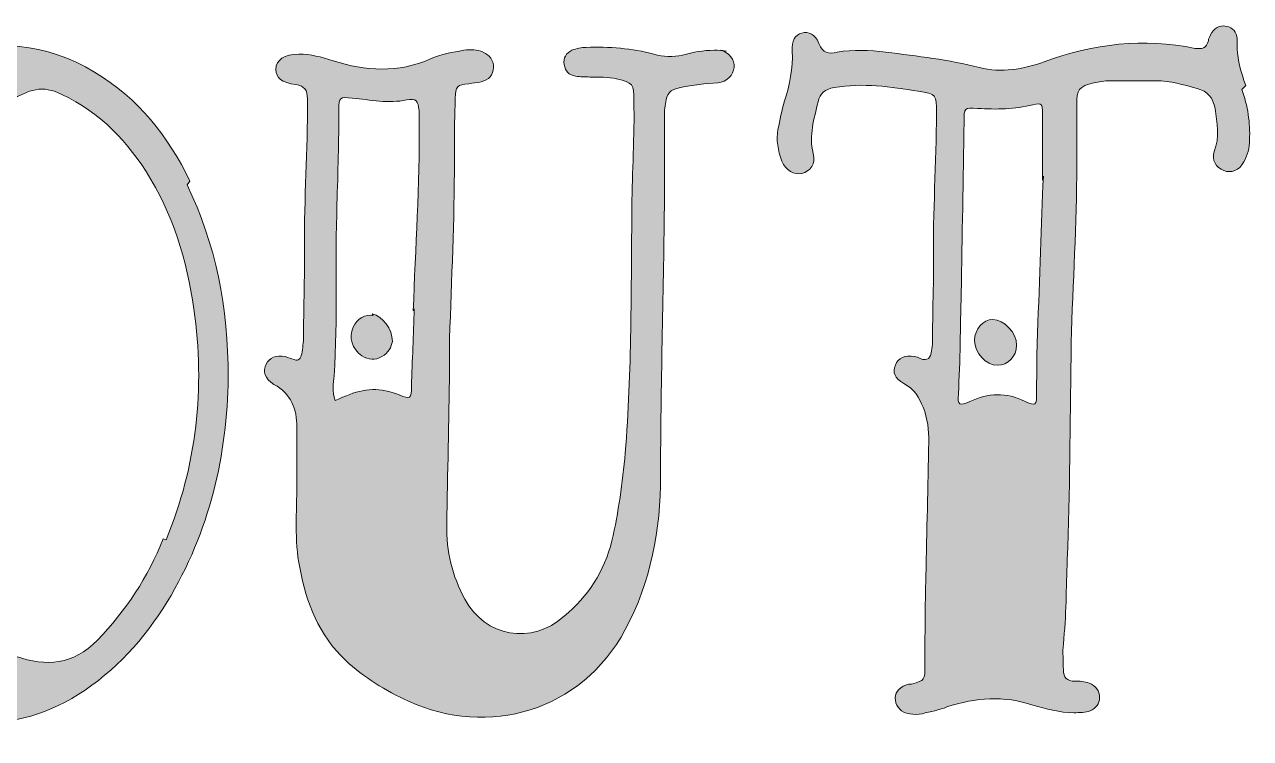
# Model space of a CAD drawing. Header units: inches. Extents: x 149 to 932, y -899 to -180.
# Drawn here: x 578.3 to 931.7, y -584.6 to -378.7 of the extents above; entities that cross this region are included whole.
import ezdxf

# ---------------------------------------------------------------- set-up
doc = ezdxf.new("R2010")
doc.units = ezdxf.units.IN
doc.header["$MEASUREMENT"] = 0
doc.layers.add('Layer 1', color=7, linetype='Continuous')

# ---------------------------------------------------------------- blocks, each defined once
blk = doc.blocks.new('block 3')
at = {"layer": 'Layer 1', "true_color": 0xfd2b7b}
h = blk.add_hatch(color=230, dxfattribs=at)
h.dxf.hatch_style = 2
edge = h.paths.add_edge_path()
edge.add_spline(control_points=[(929.23, -397.44), (930.88, -402.12), (931.7, -407.07), (931.43, -412.03), (931.43, -414.23), (930.88, -416.43), (929.78, -418.36), (928.4, -420.83), (926.2, -421.66), (924, -420.83), (921.8, -420.01), (920.42, -417.81), (921.25, -415.33), (922.9, -411.2), (922.07, -407.07), (921.52, -402.94), (920.97, -399.92), (919.32, -397.99), (916.29, -397.16), (912.44, -396.07), (908.59, -394.96), (904.46, -394.96), (900.06, -394.96), (895.65, -394.96), (891.25, -394.96), (889.6, -394.96), (887.95, -395.24), (886.57, -395.51), (882.17, -396.62), (881.62, -397.44), (881.62, -401.84), (881.62, -407.62), (881.62, -413.4), (881.62, -419.18), (881.62, -436.24), (880.52, -453.31), (879.97, -470.37), (879.97, -471.74), (879.97, -473.12), (879.97, -474.49), (879.69, -494.03), (879.69, -513.57), (878.87, -533.11), (878.59, -541.09), (878.59, -549.35), (877.76, -557.33), (877.49, -559.81), (877.76, -562.28), (877.76, -564.76), (877.76, -566.96), (878.87, -568.06), (881.07, -568.06), (882.44, -568.06), (883.82, -568.06), (885.2, -568.61), (887.12, -569.44), (888.22, -570.81), (888.22, -572.74), (888.22, -574.67), (887.12, -575.77), (885.47, -576.59), (884.09, -577.14), (882.44, -577.14), (880.79, -577.14), (876.66, -577.14), (872.81, -576.04), (868.96, -574.94), (860.7, -572.19), (852.45, -572.74), (844.19, -575.49), (841.99, -576.32), (839.51, -576.87), (837.04, -577.42), (835.93, -577.69), (834.56, -577.69), (833.46, -577.42), (830.98, -577.14), (829.61, -575.49), (829.33, -573.56), (829.06, -571.64), (830.16, -569.99), (832.36, -569.16), (832.91, -568.89), (833.46, -568.89), (834.01, -568.89), (837.86, -567.79), (837.86, -567.79), (837.86, -563.38), (837.86, -554.85), (837.86, -546.32), (838.14, -537.79), (838.41, -524.86), (838.69, -511.92), (838.96, -498.99), (838.96, -495.69), (838.69, -492.38), (837.31, -489.08), (836.21, -486.33), (834.84, -483.85), (831.81, -482.2), (829.06, -480.82), (828.51, -478.9), (829.33, -476.97), (830.16, -474.77), (832.08, -473.94), (834.84, -474.49), (835.39, -474.49), (835.93, -474.77), (836.49, -475.05), (838.69, -475.87), (839.51, -474.77), (839.79, -472.85), (840.06, -471.19), (840.06, -469.54), (840.06, -467.89), (840.06, -461.01), (840.34, -454.13), (840.34, -447.25), (840.06, -432.94), (841.17, -418.63), (841.17, -404.32), (841.17, -398.82), (841.17, -398.82), (835.93, -397.99), (827.96, -396.62), (819.97, -395.51), (811.72, -396.89), (808.97, -397.44), (807.59, -398.54), (807.04, -401.02), (805.94, -405.97), (804.29, -410.65), (805.67, -415.88), (806.49, -418.91), (804.84, -421.11), (802.36, -421.66), (800.16, -422.21), (797.68, -420.83), (796.58, -418.08), (795.48, -415.05), (794.93, -412.03), (795.48, -409), (796.03, -406.25), (796.58, -403.49), (797.41, -400.74), (798.79, -396.07), (799.89, -391.39), (799.61, -386.43), (799.34, -383.41), (800.43, -381.75), (802.36, -381.2), (804.29, -380.65), (806.21, -381.48), (807.31, -384.23), (808.42, -386.98), (810.07, -387.26), (812.54, -386.71), (817.22, -385.88), (821.9, -386.16), (826.58, -386.71), (835.66, -387.81), (844.74, -388.91), (853.55, -391.11), (859.88, -392.76), (866.21, -391.66), (872.26, -389.46), (886.57, -384.23), (900.88, -382.58), (915.74, -385.61), (917.67, -385.88), (919.04, -385.61), (919.59, -383.41), (919.59, -382.86), (919.87, -382.31), (920.15, -381.75), (921.25, -379.83), (922.62, -378.73), (924.82, -379.28), (926.75, -379.55), (927.58, -380.93), (927.85, -382.86), (927.85, -383.41), (927.85, -383.96), (927.85, -384.51), (927.85, -388.63), (928.95, -392.49), (930.33, -396.34), (930.33, -396.34), (929.23, -397.44), (929.23, -397.44)], knot_values=[0, 0, 0, 0, 1, 1, 1, 2, 2, 2, 3, 3, 3, 4, 4, 4, 5, 5, 5, 6, 6, 6, 7, 7, 7, 8, 8, 8, 9, 9, 9, 10, 10, 10, 11, 11, 11, 12, 12, 12, 13, 13, 13, 14, 14, 14, 15, 15, 15, 16, 16, 16, 17, 17, 17, 18, 18, 18, 19, 19, 19, 20, 20, 20, 21, 21, 21, 22, 22, 22, 23, 23, 23, 24, 24, 24, 25, 25, 25, 26, 26, 26, 27, 27, 27, 28, 28, 28, 29, 29, 29, 30, 30, 30, 31, 31, 31, 32, 32, 32, 33, 33, 33, 34, 34, 34, 35, 35, 35, 36, 36, 36, 37, 37, 37, 38, 38, 38, 39, 39, 39, 40, 40, 40, 41, 41, 41, 42, 42, 42, 43, 43, 43, 44, 44, 44, 45, 45, 45, 46, 46, 46, 47, 47, 47, 48, 48, 48, 49, 49, 49, 50, 50, 50, 51, 51, 51, 52, 52, 52, 53, 53, 53, 54, 54, 54, 55, 55, 55, 56, 56, 56, 57, 57, 57, 58, 58, 58, 59, 59, 59, 60, 60, 60, 61, 61, 61, 62, 62, 62, 63, 63, 63, 63], degree=3, periodic=1)
edge = h.paths.add_edge_path()
edge.add_spline(control_points=[(871.71, -423.58), (871.71, -415.88), (871.71, -410.1), (871.71, -404.32), (871.71, -401.57), (871.71, -401.29), (868.96, -401.84), (863.73, -403.22), (858.5, -403.22), (853, -402.94), (849.14, -402.67), (849.14, -402.67), (849.14, -406.8), (848.87, -423.31), (848.59, -439.82), (848.32, -456.33), (848.04, -465.96), (848.04, -475.6), (847.49, -485.23), (847.22, -488.53), (847.77, -488.81), (850.8, -487.43), (856.03, -484.95), (861.25, -484.68), (866.76, -487.43), (869.79, -488.81), (870.06, -488.53), (870.06, -484.95), (870.06, -479.17), (870.06, -473.39), (870.34, -467.61), (870.88, -451.93), (871.44, -436.24), (871.99, -422.48), (871.99, -422.48), (871.71, -423.58), (871.71, -423.58)], knot_values=[0, 0, 0, 0, 1, 1, 1, 2, 2, 2, 3, 3, 3, 4, 4, 4, 5, 5, 5, 6, 6, 6, 7, 7, 7, 8, 8, 8, 9, 9, 9, 10, 10, 10, 11, 11, 11, 12, 12, 12, 12], degree=3, periodic=1)
edge = h.paths.add_edge_path()
edge.add_spline(control_points=[(864.28, -471.19), (864.28, -474.49), (861.8, -476.97), (858.78, -476.97), (855.47, -476.97), (852.17, -473.39), (852.17, -469.82), (852.17, -466.52), (854.65, -463.76), (857.4, -463.76), (860.7, -463.76), (864.28, -467.61), (864.28, -471.19)], knot_values=[0, 0, 0, 0, 1, 1, 1, 2, 2, 2, 3, 3, 3, 4, 4, 4, 4], degree=3, periodic=1)
h = blk.add_hatch(color=230, dxfattribs=at)
h.dxf.hatch_style = 2
edge = h.paths.add_edge_path()
edge.add_spline(control_points=[(625.15, -424.96), (633.4, -442.02), (636.98, -460.19), (636.98, -480.55), (636.71, -502.57), (631.75, -524.86), (619.37, -545.22), (612.76, -555.95), (604.51, -565.03), (593.77, -571.92), (573.69, -584.57), (549.19, -582.37), (531.58, -566.41), (520.85, -556.5), (513.42, -544.39), (508.46, -530.64), (504.06, -518.8), (501.86, -506.69), (501.03, -494.31), (500.76, -488.53), (499.38, -483.03), (494.43, -479.17), (492.78, -477.8), (491.95, -476.15), (493.05, -473.94), (493.88, -472.02), (495.53, -471.47), (498.56, -472.02), (501.86, -472.57), (501.86, -472.57), (502.41, -468.99), (505.44, -447.25), (512.59, -427.16), (526.35, -409.82), (533.78, -400.47), (542.86, -393.04), (554.15, -388.63), (569.56, -382.58), (584.42, -383.96), (598.45, -392.49), (611.11, -399.92), (619.64, -410.93), (625.97, -423.86), (625.97, -423.86), (625.15, -424.96), (625.15, -424.96)], knot_values=[0, 0, 0, 0, 1, 1, 1, 2, 2, 2, 3, 3, 3, 4, 4, 4, 5, 5, 5, 6, 6, 6, 7, 7, 7, 8, 8, 8, 9, 9, 9, 10, 10, 10, 11, 11, 11, 12, 12, 12, 13, 13, 13, 14, 14, 14, 15, 15, 15, 15], degree=3, periodic=1)
edge = h.paths.add_edge_path()
edge.add_spline(control_points=[(535.43, -480.27), (535.16, -469.27), (536.53, -458.26), (539.01, -447.53), (542.59, -432.12), (547.54, -417.25), (556.9, -404.32), (558.55, -401.84), (560.75, -399.64), (562.68, -397.44), (562.4, -397.16), (562.13, -396.89), (561.85, -396.62), (561.3, -396.62), (560.75, -396.62), (560.2, -396.89), (546.99, -400.74), (537.36, -409.27), (529.65, -420.01), (520.3, -433.22), (515.07, -448.08), (512.32, -463.76), (511.22, -469.82), (510.39, -475.87), (510.39, -481.93), (510.39, -483.58), (510.67, -485.23), (513.14, -484.4), (519.75, -481.93), (526.35, -481.37), (532.96, -484.4), (534.33, -484.95), (535.16, -484.4), (535.16, -483.03), (535.16, -482.2), (535.16, -481.37), (535.16, -480.55), (535.16, -480.55), (535.43, -480.27), (535.43, -480.27)], knot_values=[0, 0, 0, 0, 1, 1, 1, 2, 2, 2, 3, 3, 3, 4, 4, 4, 5, 5, 5, 6, 6, 6, 7, 7, 7, 8, 8, 8, 9, 9, 9, 10, 10, 10, 11, 11, 11, 12, 12, 12, 13, 13, 13, 13], degree=3, periodic=1)
edge = h.paths.add_edge_path()
edge.add_spline(control_points=[(523.33, -463.76), (526.35, -463.76), (529.65, -466.52), (529.93, -469.27), (529.93, -471.74), (527.18, -474.22), (524.15, -474.22), (520.85, -474.22), (517.82, -471.47), (517.82, -468.44), (517.82, -465.96), (520.02, -464.31), (523.33, -464.31), (523.33, -464.31), (523.33, -463.76), (523.33, -463.76)], knot_values=[0, 0, 0, 0, 1, 1, 1, 2, 2, 2, 3, 3, 3, 4, 4, 4, 5, 5, 5, 5], degree=3, periodic=1)
edge = h.paths.add_edge_path()
edge.add_spline(control_points=[(619.09, -527.33), (627.9, -505.87), (630.38, -483.58), (627.07, -460.74), (625.15, -446.7), (621.02, -433.22), (613.31, -421.11), (606.71, -410.93), (598.45, -402.67), (586.89, -397.99), (584.42, -397.16), (582.22, -397.16), (579.74, -397.99), (574.79, -399.64), (571.21, -402.67), (568.18, -406.52), (561.85, -414.23), (557.72, -423.03), (554.42, -432.39), (547.82, -450.55), (544.79, -469.54), (545.62, -485.23), (545.62, -497.61), (545.34, -506.14), (546.44, -514.67), (547.82, -525.13), (550.84, -535.04), (556.35, -544.12), (561.03, -551.82), (567.36, -557.88), (575.89, -560.91), (584.42, -563.93), (592.4, -563.38), (599.28, -556.23), (607.53, -547.7), (613.86, -538.06), (618.27, -527.06), (618.27, -527.06), (619.09, -527.33), (619.09, -527.33)], knot_values=[0, 0, 0, 0, 1, 1, 1, 2, 2, 2, 3, 3, 3, 4, 4, 4, 5, 5, 5, 6, 6, 6, 7, 7, 7, 8, 8, 8, 9, 9, 9, 10, 10, 10, 11, 11, 11, 12, 12, 12, 13, 13, 13, 13], degree=3, periodic=1)
h = blk.add_hatch(color=230, dxfattribs=at)
h.dxf.hatch_style = 2
edge = h.paths.add_edge_path()
edge.add_spline(control_points=[(778.98, -386.16), (781.46, -386.71), (783.1, -388.91), (782.83, -391.11), (782.55, -393.31), (780.9, -395.24), (778.15, -395.51), (774.57, -395.79), (771, -396.07), (767.42, -396.89), (764.12, -397.72), (763.57, -398.27), (763.02, -401.57), (762.74, -403.22), (762.74, -404.87), (762.74, -406.52), (762.74, -414.78), (762.74, -423.03), (762.74, -431.29), (762.47, -457.16), (761.64, -483.03), (761.64, -508.89), (761.64, -524.31), (758.89, -539.44), (751.46, -553.2), (738.8, -576.87), (711.83, -584.3), (688.99, -573.84), (682.38, -570.81), (676.05, -566.96), (670.82, -562.01), (663.12, -554.85), (659.54, -545.5), (657.62, -535.31), (655.97, -527.33), (656.79, -519.35), (656.79, -511.37), (656.79, -505.87), (656.79, -500.36), (656.79, -494.86), (656.79, -489.63), (655.14, -485.23), (650.19, -482.48), (647.43, -480.82), (646.88, -478.62), (647.98, -476.7), (648.81, -474.77), (650.74, -473.94), (653.49, -474.49), (654.31, -474.77), (655.14, -475.05), (655.97, -475.32), (657.34, -475.87), (657.89, -475.05), (658.17, -473.67), (658.44, -472.02), (658.72, -470.37), (658.72, -468.72), (658.72, -461.01), (658.99, -453.31), (658.99, -445.6), (658.72, -431.57), (659.82, -417.53), (659.82, -403.49), (659.82, -402.4), (659.82, -401.29), (659.82, -400.19), (659.82, -397.72), (658.99, -396.34), (656.52, -396.07), (652.39, -395.51), (650.74, -394.14), (650.74, -391.66), (650.74, -388.91), (653.21, -387.26), (657.34, -387.26), (660.64, -387.26), (663.95, -388.08), (667.25, -389.19), (676.6, -392.21), (685.96, -392.76), (695.32, -388.63), (698.35, -387.26), (701.65, -386.71), (704.95, -386.16), (706.88, -385.88), (708.8, -385.88), (710.45, -386.71), (712.38, -387.53), (713.48, -388.91), (713.48, -391.11), (713.48, -393.31), (712.1, -394.69), (709.9, -395.24), (708.8, -395.51), (707.43, -395.51), (706.32, -395.79), (703.02, -396.07), (702.47, -396.62), (702.47, -399.92), (702.2, -405.97), (702.2, -412.03), (702.2, -418.08), (702.2, -435.14), (701.37, -452.2), (700.82, -469.27), (700.82, -472.29), (700.82, -475.32), (700.82, -478.35), (700.55, -493.21), (700.27, -508.07), (700, -522.93), (699.72, -530.64), (701.65, -537.79), (705.22, -544.39), (711.01, -555.4), (724.49, -557.6), (733.85, -549.35), (740.72, -543.57), (745.4, -536.41), (747.6, -527.61), (749.53, -519.35), (750.63, -510.82), (751.46, -502.29), (753.38, -478.62), (753.11, -454.96), (753.38, -431.29), (753.38, -421.11), (754.21, -410.93), (753.93, -400.74), (753.93, -395.79), (753.66, -395.51), (748.98, -394.41), (746.5, -393.86), (744.03, -393.86), (741.27, -393.86), (739.9, -393.86), (738.52, -393.86), (737.15, -393.59), (735.22, -393.31), (734.12, -392.21), (733.85, -390.29), (733.57, -388.36), (734.4, -386.98), (736.05, -386.16), (737.42, -385.61), (738.8, -385.33), (740.18, -385.33), (746.78, -385.06), (753.38, -385.61), (759.71, -387.26), (762.47, -388.08), (765.22, -388.08), (767.97, -387.53), (771, -386.71), (774.02, -386.16), (777.05, -386.16), (778.15, -386.16), (779.53, -386.16), (780.63, -386.43), (780.63, -386.43), (778.98, -386.16), (778.98, -386.16)], knot_values=[0, 0, 0, 0, 1, 1, 1, 2, 2, 2, 3, 3, 3, 4, 4, 4, 5, 5, 5, 6, 6, 6, 7, 7, 7, 8, 8, 8, 9, 9, 9, 10, 10, 10, 11, 11, 11, 12, 12, 12, 13, 13, 13, 14, 14, 14, 15, 15, 15, 16, 16, 16, 17, 17, 17, 18, 18, 18, 19, 19, 19, 20, 20, 20, 21, 21, 21, 22, 22, 22, 23, 23, 23, 24, 24, 24, 25, 25, 25, 26, 26, 26, 27, 27, 27, 28, 28, 28, 29, 29, 29, 30, 30, 30, 31, 31, 31, 32, 32, 32, 33, 33, 33, 34, 34, 34, 35, 35, 35, 36, 36, 36, 37, 37, 37, 38, 38, 38, 39, 39, 39, 40, 40, 40, 41, 41, 41, 42, 42, 42, 43, 43, 43, 44, 44, 44, 45, 45, 45, 46, 46, 46, 47, 47, 47, 48, 48, 48, 49, 49, 49, 50, 50, 50, 51, 51, 51, 52, 52, 52, 53, 53, 53, 54, 54, 54, 54], degree=3, periodic=1)
edge = h.paths.add_edge_path()
edge.add_spline(control_points=[(690.36, -461.29), (690.91, -443.12), (692.29, -424.96), (692.02, -406.8), (692.02, -405.7), (692.02, -404.6), (692.02, -403.49), (691.74, -400.74), (691.19, -399.92), (688.44, -400.47), (683.21, -401.57), (677.98, -400.47), (672.75, -399.92), (669.18, -399.64), (668.9, -399.64), (668.9, -403.22), (668.9, -412.3), (668.62, -421.38), (668.35, -430.46), (667.8, -446.98), (668.62, -463.49), (667.52, -480), (667.25, -482.2), (666.97, -484.4), (667.8, -487.15), (669.18, -486.6), (670, -486.05), (671.1, -485.78), (676.05, -483.58), (681.01, -483.3), (686.24, -485.5), (689.54, -486.88), (689.81, -486.6), (689.81, -483.03), (690.09, -475.6), (690.36, -468.17), (690.64, -460.74), (690.64, -460.74), (690.36, -461.29), (690.36, -461.29)], knot_values=[0, 0, 0, 0, 1, 1, 1, 2, 2, 2, 3, 3, 3, 4, 4, 4, 5, 5, 5, 6, 6, 6, 7, 7, 7, 8, 8, 8, 9, 9, 9, 10, 10, 10, 11, 11, 11, 12, 12, 12, 13, 13, 13, 13], degree=3, periodic=1)
edge = h.paths.add_edge_path()
edge.add_spline(control_points=[(678.53, -462.11), (681.56, -462.94), (684.31, -466.52), (684.31, -470.09), (684.03, -471.74), (683.21, -473.39), (681.28, -474.49), (679.36, -475.6), (677.43, -475.32), (675.5, -474.22), (672.75, -472.29), (671.65, -468.99), (673.03, -465.96), (674.13, -463.49), (676.6, -462.11), (678.81, -462.66), (678.81, -462.66), (678.53, -462.11), (678.53, -462.11)], knot_values=[0, 0, 0, 0, 1, 1, 1, 2, 2, 2, 3, 3, 3, 4, 4, 4, 5, 5, 5, 6, 6, 6, 6], degree=3, periodic=1)
at = {"layer": 'Layer 1', "lineweight": 0}
for points, knots in [([(929.23, -397.44), (930.88, -402.12), (931.7, -407.07), (931.43, -412.03), (931.43, -414.23), (930.88, -416.43), (929.78, -418.36), (928.4, -420.83), (926.2, -421.66), (924, -420.83), (921.8, -420.01), (920.42, -417.81), (921.25, -415.33), (922.9, -411.2), (922.07, -407.07), (921.52, -402.94), (920.97, -399.92), (919.32, -397.99), (916.29, -397.16), (912.44, -396.07), (908.59, -394.96), (904.46, -394.96), (900.06, -394.96), (895.65, -394.96), (891.25, -394.96), (889.6, -394.96), (887.95, -395.24), (886.57, -395.51), (882.17, -396.62), (881.62, -397.44), (881.62, -401.84), (881.62, -407.62), (881.62, -413.4), (881.62, -419.18), (881.62, -436.24), (880.52, -453.31), (879.97, -470.37), (879.97, -471.74), (879.97, -473.12), (879.97, -474.49), (879.69, -494.03), (879.69, -513.57), (878.87, -533.11), (878.59, -541.09), (878.59, -549.35), (877.76, -557.33), (877.49, -559.81), (877.76, -562.28), (877.76, -564.76), (877.76, -566.96), (878.87, -568.06), (881.07, -568.06), (882.44, -568.06), (883.82, -568.06), (885.2, -568.61), (887.12, -569.44), (888.22, -570.81), (888.22, -572.74), (888.22, -574.67), (887.12, -575.77), (885.47, -576.59), (884.09, -577.14), (882.44, -577.14), (880.79, -577.14), (876.66, -577.14), (872.81, -576.04), (868.96, -574.94), (860.7, -572.19), (852.45, -572.74), (844.19, -575.49), (841.99, -576.32), (839.51, -576.87), (837.04, -577.42), (835.93, -577.69), (834.56, -577.69), (833.46, -577.42), (830.98, -577.14), (829.61, -575.49), (829.33, -573.56), (829.06, -571.64), (830.16, -569.99), (832.36, -569.16), (832.91, -568.89), (833.46, -568.89), (834.01, -568.89), (837.86, -567.79), (837.86, -567.79), (837.86, -563.38), (837.86, -554.85), (837.86, -546.32), (838.14, -537.79), (838.41, -524.86), (838.69, -511.92), (838.96, -498.99), (838.96, -495.69), (838.69, -492.38), (837.31, -489.08), (836.21, -486.33), (834.84, -483.85), (831.81, -482.2), (829.06, -480.82), (828.51, -478.9), (829.33, -476.97), (830.16, -474.77), (832.08, -473.94), (834.84, -474.49), (835.39, -474.49), (835.93, -474.77), (836.49, -475.05), (838.69, -475.87), (839.51, -474.77), (839.79, -472.85), (840.06, -471.19), (840.06, -469.54), (840.06, -467.89), (840.06, -461.01), (840.34, -454.13), (840.34, -447.25), (840.06, -432.94), (841.17, -418.63), (841.17, -404.32), (841.17, -398.82), (841.17, -398.82), (835.93, -397.99), (827.96, -396.62), (819.97, -395.51), (811.72, -396.89), (808.97, -397.44), (807.59, -398.54), (807.04, -401.02), (805.94, -405.97), (804.29, -410.65), (805.67, -415.88), (806.49, -418.91), (804.84, -421.11), (802.36, -421.66), (800.16, -422.21), (797.68, -420.83), (796.58, -418.08), (795.48, -415.05), (794.93, -412.03), (795.48, -409), (796.03, -406.25), (796.58, -403.49), (797.41, -400.74), (798.79, -396.07), (799.89, -391.39), (799.61, -386.43), (799.34, -383.41), (800.43, -381.75), (802.36, -381.2), (804.29, -380.65), (806.21, -381.48), (807.31, -384.23), (808.42, -386.98), (810.07, -387.26), (812.54, -386.71), (817.22, -385.88), (821.9, -386.16), (826.58, -386.71), (835.66, -387.81), (844.74, -388.91), (853.55, -391.11), (859.88, -392.76), (866.21, -391.66), (872.26, -389.46), (886.57, -384.23), (900.88, -382.58), (915.74, -385.61), (917.67, -385.88), (919.04, -385.61), (919.59, -383.41), (919.59, -382.86), (919.87, -382.31), (920.15, -381.75), (921.25, -379.83), (922.62, -378.73), (924.82, -379.28), (926.75, -379.55), (927.58, -380.93), (927.85, -382.86), (927.85, -383.41), (927.85, -383.96), (927.85, -384.51), (927.85, -388.63), (928.95, -392.49), (930.33, -396.34), (930.33, -396.34), (929.23, -397.44), (929.23, -397.44)], [0, 0, 0, 0, 1, 1, 1, 2, 2, 2, 3, 3, 3, 4, 4, 4, 5, 5, 5, 6, 6, 6, 7, 7, 7, 8, 8, 8, 9, 9, 9, 10, 10, 10, 11, 11, 11, 12, 12, 12, 13, 13, 13, 14, 14, 14, 15, 15, 15, 16, 16, 16, 17, 17, 17, 18, 18, 18, 19, 19, 19, 20, 20, 20, 21, 21, 21, 22, 22, 22, 23, 23, 23, 24, 24, 24, 25, 25, 25, 26, 26, 26, 27, 27, 27, 28, 28, 28, 29, 29, 29, 30, 30, 30, 31, 31, 31, 32, 32, 32, 33, 33, 33, 34, 34, 34, 35, 35, 35, 36, 36, 36, 37, 37, 37, 38, 38, 38, 39, 39, 39, 40, 40, 40, 41, 41, 41, 42, 42, 42, 43, 43, 43, 44, 44, 44, 45, 45, 45, 46, 46, 46, 47, 47, 47, 48, 48, 48, 49, 49, 49, 50, 50, 50, 51, 51, 51, 52, 52, 52, 53, 53, 53, 54, 54, 54, 55, 55, 55, 56, 56, 56, 57, 57, 57, 58, 58, 58, 59, 59, 59, 60, 60, 60, 61, 61, 61, 62, 62, 62, 63, 63, 63, 63]), ([(625.15, -424.96), (633.4, -442.02), (636.98, -460.19), (636.98, -480.55), (636.71, -502.57), (631.75, -524.86), (619.37, -545.22), (612.76, -555.95), (604.51, -565.03), (593.77, -571.92), (573.69, -584.57), (549.19, -582.37), (531.58, -566.41), (520.85, -556.5), (513.42, -544.39), (508.46, -530.64), (504.06, -518.8), (501.86, -506.69), (501.03, -494.31), (500.76, -488.53), (499.38, -483.03), (494.43, -479.17), (492.78, -477.8), (491.95, -476.15), (493.05, -473.94), (493.88, -472.02), (495.53, -471.47), (498.56, -472.02), (501.86, -472.57), (501.86, -472.57), (502.41, -468.99), (505.44, -447.25), (512.59, -427.16), (526.35, -409.82), (533.78, -400.47), (542.86, -393.04), (554.15, -388.63), (569.56, -382.58), (584.42, -383.96), (598.45, -392.49), (611.11, -399.92), (619.64, -410.93), (625.97, -423.86), (625.97, -423.86), (625.15, -424.96), (625.15, -424.96)], [0, 0, 0, 0, 1, 1, 1, 2, 2, 2, 3, 3, 3, 4, 4, 4, 5, 5, 5, 6, 6, 6, 7, 7, 7, 8, 8, 8, 9, 9, 9, 10, 10, 10, 11, 11, 11, 12, 12, 12, 13, 13, 13, 14, 14, 14, 15, 15, 15, 15]), ([(778.98, -386.16), (781.46, -386.71), (783.1, -388.91), (782.83, -391.11), (782.55, -393.31), (780.9, -395.24), (778.15, -395.51), (774.57, -395.79), (771, -396.07), (767.42, -396.89), (764.12, -397.72), (763.57, -398.27), (763.02, -401.57), (762.74, -403.22), (762.74, -404.87), (762.74, -406.52), (762.74, -414.78), (762.74, -423.03), (762.74, -431.29), (762.47, -457.16), (761.64, -483.03), (761.64, -508.89), (761.64, -524.31), (758.89, -539.44), (751.46, -553.2), (738.8, -576.87), (711.83, -584.3), (688.99, -573.84), (682.38, -570.81), (676.05, -566.96), (670.82, -562.01), (663.12, -554.85), (659.54, -545.5), (657.62, -535.31), (655.97, -527.33), (656.79, -519.35), (656.79, -511.37), (656.79, -505.87), (656.79, -500.36), (656.79, -494.86), (656.79, -489.63), (655.14, -485.23), (650.19, -482.48), (647.43, -480.82), (646.88, -478.62), (647.98, -476.7), (648.81, -474.77), (650.74, -473.94), (653.49, -474.49), (654.31, -474.77), (655.14, -475.05), (655.97, -475.32), (657.34, -475.87), (657.89, -475.05), (658.17, -473.67), (658.44, -472.02), (658.72, -470.37), (658.72, -468.72), (658.72, -461.01), (658.99, -453.31), (658.99, -445.6), (658.72, -431.57), (659.82, -417.53), (659.82, -403.49), (659.82, -402.4), (659.82, -401.29), (659.82, -400.19), (659.82, -397.72), (658.99, -396.34), (656.52, -396.07), (652.39, -395.51), (650.74, -394.14), (650.74, -391.66), (650.74, -388.91), (653.21, -387.26), (657.34, -387.26), (660.64, -387.26), (663.95, -388.08), (667.25, -389.19), (676.6, -392.21), (685.96, -392.76), (695.32, -388.63), (698.35, -387.26), (701.65, -386.71), (704.95, -386.16), (706.88, -385.88), (708.8, -385.88), (710.45, -386.71), (712.38, -387.53), (713.48, -388.91), (713.48, -391.11), (713.48, -393.31), (712.1, -394.69), (709.9, -395.24), (708.8, -395.51), (707.43, -395.51), (706.32, -395.79), (703.02, -396.07), (702.47, -396.62), (702.47, -399.92), (702.2, -405.97), (702.2, -412.03), (702.2, -418.08), (702.2, -435.14), (701.37, -452.2), (700.82, -469.27), (700.82, -472.29), (700.82, -475.32), (700.82, -478.35), (700.55, -493.21), (700.27, -508.07), (700, -522.93), (699.72, -530.64), (701.65, -537.79), (705.22, -544.39), (711.01, -555.4), (724.49, -557.6), (733.85, -549.35), (740.72, -543.57), (745.4, -536.41), (747.6, -527.61), (749.53, -519.35), (750.63, -510.82), (751.46, -502.29), (753.38, -478.62), (753.11, -454.96), (753.38, -431.29), (753.38, -421.11), (754.21, -410.93), (753.93, -400.74), (753.93, -395.79), (753.66, -395.51), (748.98, -394.41), (746.5, -393.86), (744.03, -393.86), (741.27, -393.86), (739.9, -393.86), (738.52, -393.86), (737.15, -393.59), (735.22, -393.31), (734.12, -392.21), (733.85, -390.29), (733.57, -388.36), (734.4, -386.98), (736.05, -386.16), (737.42, -385.61), (738.8, -385.33), (740.18, -385.33), (746.78, -385.06), (753.38, -385.61), (759.71, -387.26), (762.47, -388.08), (765.22, -388.08), (767.97, -387.53), (771, -386.71), (774.02, -386.16), (777.05, -386.16), (778.15, -386.16), (779.53, -386.16), (780.63, -386.43), (780.63, -386.43), (778.98, -386.16), (778.98, -386.16)], [0, 0, 0, 0, 1, 1, 1, 2, 2, 2, 3, 3, 3, 4, 4, 4, 5, 5, 5, 6, 6, 6, 7, 7, 7, 8, 8, 8, 9, 9, 9, 10, 10, 10, 11, 11, 11, 12, 12, 12, 13, 13, 13, 14, 14, 14, 15, 15, 15, 16, 16, 16, 17, 17, 17, 18, 18, 18, 19, 19, 19, 20, 20, 20, 21, 21, 21, 22, 22, 22, 23, 23, 23, 24, 24, 24, 25, 25, 25, 26, 26, 26, 27, 27, 27, 28, 28, 28, 29, 29, 29, 30, 30, 30, 31, 31, 31, 32, 32, 32, 33, 33, 33, 34, 34, 34, 35, 35, 35, 36, 36, 36, 37, 37, 37, 38, 38, 38, 39, 39, 39, 40, 40, 40, 41, 41, 41, 42, 42, 42, 43, 43, 43, 44, 44, 44, 45, 45, 45, 46, 46, 46, 47, 47, 47, 48, 48, 48, 49, 49, 49, 50, 50, 50, 51, 51, 51, 52, 52, 52, 53, 53, 53, 54, 54, 54, 54]), ([(619.09, -527.33), (627.9, -505.87), (630.38, -483.58), (627.07, -460.74), (625.15, -446.7), (621.02, -433.22), (613.31, -421.11), (606.71, -410.93), (598.45, -402.67), (586.89, -397.99), (584.42, -397.16), (582.22, -397.16), (579.74, -397.99), (574.79, -399.64), (571.21, -402.67), (568.18, -406.52), (561.85, -414.23), (557.72, -423.03), (554.42, -432.39), (547.82, -450.55), (544.79, -469.54), (545.62, -485.23), (545.62, -497.61), (545.34, -506.14), (546.44, -514.67), (547.82, -525.13), (550.84, -535.04), (556.35, -544.12), (561.03, -551.82), (567.36, -557.88), (575.89, -560.91), (584.42, -563.93), (592.4, -563.38), (599.28, -556.23), (607.53, -547.7), (613.86, -538.06), (618.27, -527.06), (618.27, -527.06), (619.09, -527.33), (619.09, -527.33)], [0, 0, 0, 0, 1, 1, 1, 2, 2, 2, 3, 3, 3, 4, 4, 4, 5, 5, 5, 6, 6, 6, 7, 7, 7, 8, 8, 8, 9, 9, 9, 10, 10, 10, 11, 11, 11, 12, 12, 12, 13, 13, 13, 13]), ([(690.36, -461.29), (690.91, -443.12), (692.29, -424.96), (692.02, -406.8), (692.02, -405.7), (692.02, -404.6), (692.02, -403.49), (691.74, -400.74), (691.19, -399.92), (688.44, -400.47), (683.21, -401.57), (677.98, -400.47), (672.75, -399.92), (669.18, -399.64), (668.9, -399.64), (668.9, -403.22), (668.9, -412.3), (668.62, -421.38), (668.35, -430.46), (667.8, -446.98), (668.62, -463.49), (667.52, -480), (667.25, -482.2), (666.97, -484.4), (667.8, -487.15), (669.18, -486.6), (670, -486.05), (671.1, -485.78), (676.05, -483.58), (681.01, -483.3), (686.24, -485.5), (689.54, -486.88), (689.81, -486.6), (689.81, -483.03), (690.09, -475.6), (690.36, -468.17), (690.64, -460.74), (690.64, -460.74), (690.36, -461.29), (690.36, -461.29)], [0, 0, 0, 0, 1, 1, 1, 2, 2, 2, 3, 3, 3, 4, 4, 4, 5, 5, 5, 6, 6, 6, 7, 7, 7, 8, 8, 8, 9, 9, 9, 10, 10, 10, 11, 11, 11, 12, 12, 12, 13, 13, 13, 13]), ([(871.71, -423.58), (871.71, -415.88), (871.71, -410.1), (871.71, -404.32), (871.71, -401.57), (871.71, -401.29), (868.96, -401.84), (863.73, -403.22), (858.5, -403.22), (853, -402.94), (849.14, -402.67), (849.14, -402.67), (849.14, -406.8), (848.87, -423.31), (848.59, -439.82), (848.32, -456.33), (848.04, -465.96), (848.04, -475.6), (847.49, -485.23), (847.22, -488.53), (847.77, -488.81), (850.8, -487.43), (856.03, -484.95), (861.25, -484.68), (866.76, -487.43), (869.79, -488.81), (870.06, -488.53), (870.06, -484.95), (870.06, -479.17), (870.06, -473.39), (870.34, -467.61), (870.88, -451.93), (871.44, -436.24), (871.99, -422.48), (871.99, -422.48), (871.71, -423.58), (871.71, -423.58)], [0, 0, 0, 0, 1, 1, 1, 2, 2, 2, 3, 3, 3, 4, 4, 4, 5, 5, 5, 6, 6, 6, 7, 7, 7, 8, 8, 8, 9, 9, 9, 10, 10, 10, 11, 11, 11, 12, 12, 12, 12]), ([(678.53, -462.11), (681.56, -462.94), (684.31, -466.52), (684.31, -470.09), (684.03, -471.74), (683.21, -473.39), (681.28, -474.49), (679.36, -475.6), (677.43, -475.32), (675.5, -474.22), (672.75, -472.29), (671.65, -468.99), (673.03, -465.96), (674.13, -463.49), (676.6, -462.11), (678.81, -462.66), (678.81, -462.66), (678.53, -462.11), (678.53, -462.11)], [0, 0, 0, 0, 1, 1, 1, 2, 2, 2, 3, 3, 3, 4, 4, 4, 5, 5, 5, 6, 6, 6, 6]), ([(864.28, -471.19), (864.28, -474.49), (861.8, -476.97), (858.78, -476.97), (855.47, -476.97), (852.17, -473.39), (852.17, -469.82), (852.17, -466.52), (854.65, -463.76), (857.4, -463.76), (860.7, -463.76), (864.28, -467.61), (864.28, -471.19)], [0, 0, 0, 0, 1, 1, 1, 2, 2, 2, 3, 3, 3, 4, 4, 4, 4])]:
    blk.add_open_spline(points, degree=3, knots=knots, dxfattribs=at)
blk = doc.blocks.new('block 2')
at = {"layer": 'Layer 1'}
blk.add_blockref('block 3', (0, 0), dxfattribs=at)

msp = doc.modelspace()

# ---------------------------------------------------------------- block references
at = {"layer": 'Layer 1'}
msp.add_blockref('block 2', (0, 0), dxfattribs=at)

doc.saveas('drawing.dxf')
